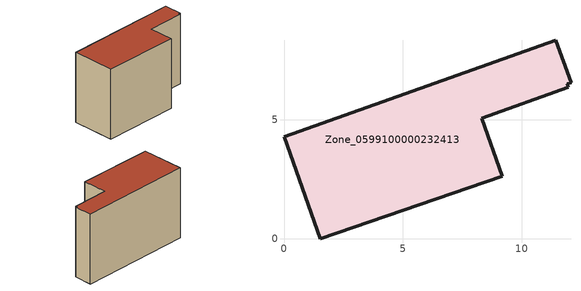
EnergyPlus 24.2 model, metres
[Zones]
Zone_0599100000232413
 floor ground (C_G): 11.92,6.51 11.97,6.38 8.31,5.06 9.18,2.62 1.53,0 0,4.29 11.44,8.35 12.07,6.56 z0
 wall outside (C_F): 1.53,0 9.18,2.62 8.31,5.06 11.97,6.38 11.92,6.51 12.07,6.56 11.44,8.35 0,4.29 1.53,0 z0:7.57
 roof outside (C_R): 11.97,6.38 11.92,6.51 12.07,6.56 11.44,8.35 0,4.29 1.53,0 9.18,2.62 8.31,5.06 z7.57
[BUILDING]
Pand.0599100000232413: North Axis=0; Terrain=City; Loads Convergence Tolerance Value=0.04; Temperature Convergence Tolerance Value=0.4; Solar Distribution=FullExterior; Maximum Number of Warmup Days=25; Minimum Number of Warmup Days=1
[Site:Location]
Rotterdam.The.Hague.AP_ZH_NLD Design_Conditions: Latitude=51.96; Longitude=4.45; Time Zone=1; Elevation=-4.5
[SITE:GROUNDTEMPERATURE:BUILDINGSURFACE]
18, 18, 18, 18, 18, 18, 18, 18, 18, 18, 18, 18
[MATERIAL] Thermal Absorptance=0.9; Solar Absorptance=0.7; Visible Absorptance=0.7
Name | Roughness | Thickness | Conductivity | Density | Specific Heat
G.TI.1946 | MediumSmooth | 0.15 | 1 | 540 | 1210
F.TI.1946 | Rough | 0.3 | 0.857143 | 1920 | 840
R.TI.1946 | MediumRough | 0.2 | 0.1 | 1500 | 1000
[CONSTRUCTION]
C_G: G.TI.1946
C_F: F.TI.1946
C_R: R.TI.1946
[ZONE]
Zone_0599100000232413: Type=1; Multiplier=1; Ceiling Height=Autocalculate; Volume=Autocalculate; Floor Area=autocalculate; Part of Total Floor Area=Yes
[ZONEINFILTRATION:DESIGNFLOWRATE]
Infil_Zone_0599100000232413: Zone or ZoneList or Space or SpaceList=Zone_0599100000232413; Schedule=AlwaysOn; Design Flow Rate Calculation Method=Flow/Area; Flow Rate per Floor Area=0.003; Constant Term Coefficient=1; Temperature Term Coefficient=0; Velocity Term Coefficient=0; Velocity Squared Term Coefficient=0
[HVACTEMPLATE:ZONE:IDEALLOADSAIRSYSTEM]
Zone_0599100000232413: Maximum Heating Supply Air Temperature=50; Minimum Cooling Supply Air Temperature=13; Maximum Heating Supply Air Humidity Ratio=0.0156; Minimum Cooling Supply Air Humidity Ratio=0.0077; Heating Limit=NoLimit; Cooling Limit=NoLimit; Dehumidification Control Type=ConstantSensibleHeatRatio; Cooling Sensible Heat Ratio=0.7; Dehumidification Setpoint=60; Humidification Control Type=None; Humidification Setpoint=30; Outdoor Air Method=None; Outdoor Air Flow Rate per Person=0.00944; Outdoor Air Flow Rate per Zone Floor Area=0; Outdoor Air Flow Rate per Zone=0; Demand Controlled Ventilation Type=None; Outdoor Air Economizer Type=NoEconomizer; Heat Recovery Type=None; Sensible Heat Recovery Effectiveness=0.7; Latent Heat Recovery Effectiveness=0.65
[ZONECONTROL:THERMOSTAT]
ThermostatControl_Zone_0599100000232413: Zone or ZoneList=Zone_0599100000232413; Control Type Schedule=DualSetpointControlType; Control 1=Thermostat_Zone_0599100000232413; Temperature Difference Between Cutout And Setpoint=0
[THERMOSTATSETPOINT:DUALSETPOINT]
Thermostat_Zone_0599100000232413: Heating Setpoint Temperature Schedule=HeatingSetpoint_Zone_0599100000232413; Cooling Setpoint Temperature Schedule=CoolingSetpoint_Zone_0599100000232413
[SCHEDULE:COMPACT]
HeatingSetpoint_Zone_0599100000232413: Through: 12/31, For: AllDays, Until: 24:00, 21
CoolingSetpoint_Zone_0599100000232413: Through: 12/31, For: AllDays, Until: 24:00, 24
DualSetpointControlType: Through: 12/31, For: AllDays, Until: 24:00, 4
AlwaysOn: Through: 12/31, For: AllDays, Until: 24:00, 1
